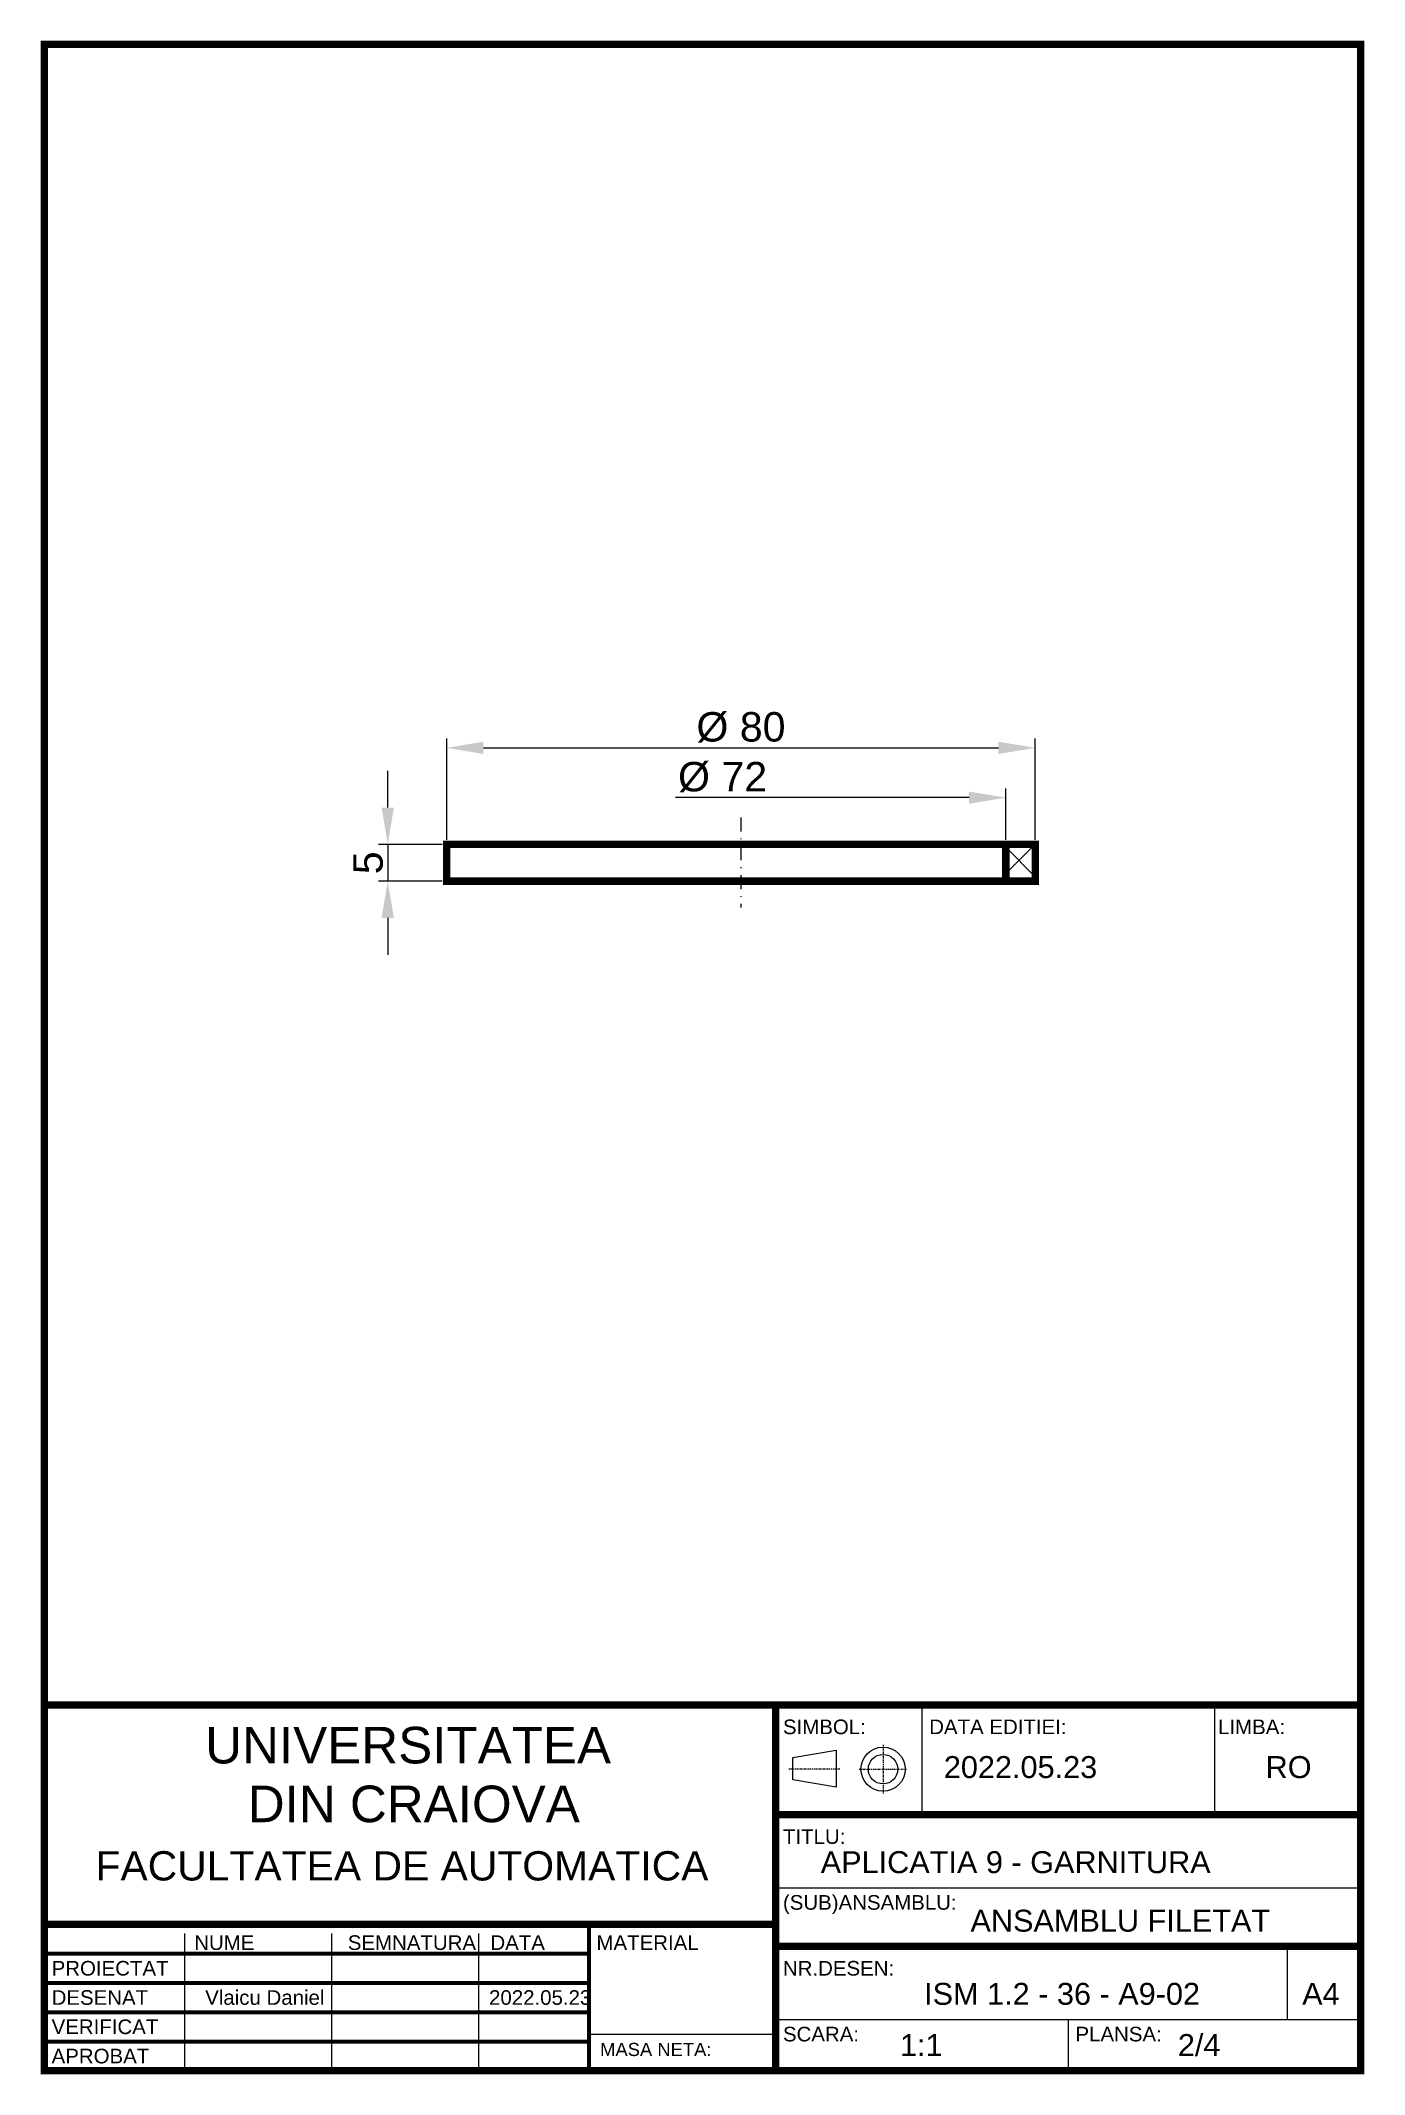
# Model space of a CAD drawing. Header units: millimetres. Extents: x 636 to 816, y 451 to 728.
import ezdxf

# ---------------------------------------------------------------- set-up
doc = ezdxf.new("R2010")
doc.units = ezdxf.units.MM
doc.header["$LTSCALE"] = 0.3
doc.linetypes.add('ACAD_ISO04W100', pattern=[30, 24, -3, 0, -3])
doc.linetypes.add('DASHDOT', pattern=[25.4, 12.7, -6.35, 0, -6.35])
doc.styles.get("Standard").update_dxf_attribs({"font": 'arial.ttf'})
doc.styles.add('style1', font='arial.ttf')
doc.dimstyles.new('ISO-25', dxfattribs={"dimtxt": 2.5, "dimasz": 2.5, "dimexe": 1.25, "dimexo": 0.625, "dimtad": 1, "dimtxsty": 'Standard', "dimcen": 2.5, "dimadec": 0, "dimazin": 0, "dimtfac": 1, "dimtmove": 0, "dimatfit": 3, "dimfxl": 1, "dimarcsym": 0})

# ---------------------------------------------------------------- blocks, each defined once
blk = doc.blocks.new('*D14')
at = {"color": 0, "lineweight": -2, "ltscale": 0.5, "transparency": 16777216}
for p, q in [((691.11, 619.19), (691.11, 632.93)), ((771.11, 619.19), (771.11, 632.93)), ((696.11, 631.68), (766.11, 631.68))]:
    blk.add_line(p, q, dxfattribs=at)
at = {"color": 0, "ltscale": 0.5, "transparency": 16777216}
for points in [[(696.11, 632.51), (696.11, 630.85), (691.11, 631.68)], [(766.11, 632.51), (766.11, 630.85), (771.11, 631.68)]]:
    blk.add_solid(points, dxfattribs=at)
at = {"layer": 'Defpoints', "color": 0, "ltscale": 0.5, "transparency": 16777216}
for p in [(771.11, 631.68), (691.11, 618.56), (771.11, 618.56)]:
    blk.add_point(p, dxfattribs=at)
at = {"color": 0, "ltscale": 0.5, "transparency": 16777216, "insert": (731.11, 634.46), "char_height": 4, "attachment_point": 5}
blk.add_mtext('Ø 80', dxfattribs=at)
blk = doc.blocks.new('*D15')
at = {"color": 0, "lineweight": -2, "ltscale": 0.5, "transparency": 16777216}
for p, q in [((683.1, 623.56), (683.1, 628.56)), ((690.48, 618.56), (681.85, 618.56)), ((683.1, 618.56), (683.1, 613.56)), ((690.48, 613.56), (681.85, 613.56)), ((683.1, 608.56), (683.1, 603.56))]:
    blk.add_line(p, q, dxfattribs=at)
at = {"color": 0, "ltscale": 0.5, "transparency": 16777216}
for points in [[(682.26, 623.56), (683.93, 623.56), (683.1, 618.56)], [(682.26, 608.56), (683.93, 608.56), (683.1, 613.56)]]:
    blk.add_solid(points, dxfattribs=at)
at = {"layer": 'Defpoints', "color": 0, "ltscale": 0.5, "transparency": 16777216}
for p in [(691.11, 618.56), (683.1, 613.56), (691.11, 613.56)]:
    blk.add_point(p, dxfattribs=at)
at = {"color": 0, "ltscale": 0.5, "transparency": 16777216, "insert": (680.44, 616.06), "char_height": 4, "attachment_point": 5, "rotation": 90}
blk.add_mtext('5', dxfattribs=at)
blk = doc.blocks.new('*D16')
at = {"color": 0, "lineweight": -2, "ltscale": 0.5, "transparency": 16777216}
for p, q in [((762.11, 624.91), (722.19, 624.91)), ((767.11, 619.19), (767.11, 626.16))]:
    blk.add_line(p, q, dxfattribs=at)
at = {"color": 0, "ltscale": 0.5, "transparency": 16777216}
blk.add_solid([(762.11, 625.74), (762.11, 624.08), (767.11, 624.91)], dxfattribs=at)
at = {"layer": 'Defpoints', "color": 0, "ltscale": 0.5, "transparency": 16777216}
for p in [(767.11, 624.91), (695.11, 618.56), (767.11, 618.56)]:
    blk.add_point(p, dxfattribs=at)
at = {"color": 0, "ltscale": 0.5, "transparency": 16777216, "insert": (728.61, 627.69), "char_height": 4, "attachment_point": 5}
blk.add_mtext('Ø 72', dxfattribs=at)
blk = doc.blocks.new('_None')
blk = doc.blocks.new('simbol 1')
at = {"linetype": 'ACAD_ISO04W100', "ltscale": 0.03}
blk.add_line((-3.45, 0), (3.45, 0), dxfattribs=at)
blk.add_lwpolyline([(-2.94, -1.5), (-2.94, 1.5), (2.96, 2.5), (2.96, -2.5)], close=True)
blk = doc.blocks.new('simbol 2')
at = {"linetype": 'ACAD_ISO04W100', "ltscale": 0.03}
for p, q in [((-0.01, 3.34), (-0.01, -3.34)), ((-3.24, 0), (3.24, 0))]:
    blk.add_line(p, q, dxfattribs=at)
at = {"linetype": 'Continuous', "ltscale": 0.03}
for radius in [3, 2]:
    blk.add_circle((-0.01, 0.02), radius, dxfattribs=at)

msp = doc.modelspace()

# ---------------------------------------------------------------- hatches: boundary and pattern name
at = {"ltscale": 0.5}
h = msp.add_hatch(dxfattribs=at)
h.set_pattern_fill('ANSI37', color=256)
h.set_pattern_definition([(45, (596.0225, 367.184), (-2.245064, 2.245064), []), (135, (596.0225, 367.184), (-2.245064, -2.245064), [])])
h.paths.add_polyline_path([(767.109, 613.563), (771.109, 613.563), (771.109, 618.563), (767.109, 618.563)])

# ---------------------------------------------------------------- linework, layer by layer
at = {"linetype": 'DASHDOT', "ltscale": 0.5}
msp.add_line((731.109, 622.21), (731.109, 609.967), dxfattribs=at)
for p, q in [((755.701, 501.628), (755.701, 486.717)), ((795.463, 501.628), (795.463, 486.717)), ((735.82, 476.777), (815.344, 476.777)), ((655.533, 451.925), (655.533, 470.585)), ((675.509, 451.925), (675.509, 470.585)), ((695.485, 451.925), (695.485, 470.585)), ((805.403, 458.884), (805.403, 468.824)), ((735.82, 458.884), (815.344, 458.884)), ((710.467, 456.896), (735.82, 456.896))]:
    msp.add_line(p, q)
at = {"lineweight": 70}
for p, q in [((710.467, 451.925), (710.467, 471.806)), ((636.415, 467.83), (710.467, 467.83)), ((636.415, 463.854), (710.467, 463.854)), ((636.415, 459.878), (710.467, 459.878)), ((636.415, 455.901), (710.467, 455.901))]:
    msp.add_line(p, q, dxfattribs=at)
at = {"ltscale": 0.5}
msp.add_line((775.582, 458.884), (775.582, 451.925), dxfattribs=at)
at = {"const_width": 0.994}
for points in [[(636.415, 451.925), (815.344, 451.925), (815.344, 727.277), (636.415, 727.277)], [(636.415, 501.628), (735.82, 501.628), (735.82, 451.925), (636.415, 451.925)], [(735.82, 501.628), (815.344, 501.628), (815.344, 451.925), (735.82, 451.925)], [(735.82, 486.717), (815.344, 486.717), (815.344, 468.824), (735.82, 468.824)], [(636.415, 471.806), (735.82, 471.806), (735.82, 451.925), (636.415, 451.925)]]:
    msp.add_lwpolyline(points, close=True, dxfattribs=at)
at = {"ltscale": 0.5, "const_width": 1}
for points in [[(691.109, 618.563), (771.109, 618.563), (771.109, 613.563), (691.109, 613.563), (691.109, 618.563)], [(767.109, 618.563), (767.109, 613.563)]]:
    msp.add_lwpolyline(points, dxfattribs=at)
for points in [[(815.344, 486.717), (735.82, 486.717)], [(636.415, 471.806), (735.82, 471.806)], [(815.344, 468.824), (735.82, 468.824)]]:
    msp.add_lwpolyline(points)

# ---------------------------------------------------------------- block references
at = {"ltscale": 0.5}
for name, p in [('simbol 1', (741.078, 492.962)), ('simbol 2', (750.431, 492.879))]:
    msp.add_blockref(name, p, dxfattribs=at)

# ---------------------------------------------------------------- texts
at = {"style": 'style1'}
for s, height, p in [('UNIVERSITATEA', 4.97025, (658.284, 493.675)), ('SIMBOL:', 1.9881, (736.814, 497.652)), ('DATA EDITIEI:', 1.9881, (756.695, 497.652)), ('LIMBA:', 1.9881, (795.96, 497.652)), ('2022.05.23', 2.9821, (758.683, 491.687)), ('RO', 2.9821, (802.421, 491.687)), ('   DIN CRAIOVA', 4.97025, (658.284, 485.691)), ('TITLU:', 1.9881, (736.814, 482.741)), ('FACULTATEA DE AUTOMATICA', 3.9762, (643.373, 477.771)), (' APLICATIA 9 - GARNITURA', 2.98215, (740.79, 478.765)), ('(SUB)ANSAMBLU:', 1.9881, (736.814, 473.794)), ('          ANSAMBLU FILETAT', 2.98215, (750.731, 470.812)), ('NUME', 1.9881, (656.793, 468.327)), ('SEMNATURA', 1.9881, (677.668, 468.327)), ('DATA', 1.9881, (697.052, 468.327)), ('MATERIAL', 1.9881, (711.466, 468.327)), ('PROIECTAT', 1.9881, (637.409, 464.848)), ('NR.DESEN:', 1.9881, (736.814, 464.848)), ('DESENAT', 1.9881, (637.409, 460.872)), ('Vlaicu Daniel                             2022.05.23', 1.9881, (658.284, 460.872)), ('              ISM 1.2 - 36 - A9-02', 2.98215, (739.796, 460.872)), ('A4', 2.9821, (807.391, 460.872)), ('VERIFICAT', 1.9881, (637.409, 456.896)), ('SCARA:', 1.9881, (736.814, 455.901)), ('1:1', 2.9821, (752.719, 453.913)), ('PLANSA:', 1.9881, (776.576, 455.901)), ('2/4', 2.9821, (790.493, 453.913)), ('APROBAT', 1.9881, (637.409, 452.919)), ('MASA NETA:', 1.7893, (711.963, 453.913))]:
    msp.add_text(s, height=height, dxfattribs=at).set_placement(p)

# ---------------------------------------------------------------- dimensions: what is measured, and where the dimension line sits
at = {"ltscale": 0.5}
for base, p1, p2, text, override, picture, middle in [((771.109, 631.68), (691.109, 618.563), (771.109, 618.563), 'Ø 80', {"dimtxt": 4, "dimasz": 5}, '*D14', (731.109, 634.459)), ((767.109, 624.909), (695.109, 618.563), (767.109, 618.563), 'Ø 72', {"dimtxt": 4, "dimasz": 5, "dimblk1": 'None', "dimsah": 1, "dimse1": 1, "dimsd1": 1}, '*D16', (728.609, 627.688))]:
    dim = msp.add_linear_dim(base=base, p1=p1, p2=p2, text=text, dimstyle='ISO-25', override=override, dxfattribs=at)
    dim.commit()
    dim.dimension.update_dxf_attribs({"geometry": picture, "text_midpoint": middle})
dim = msp.add_linear_dim(base=(683.098, 613.563), p1=(691.109, 618.563), p2=(691.109, 613.563), angle=90, dimstyle='ISO-25', override={"dimtxt": 4, "dimasz": 5}, dxfattribs=at)
dim.commit()
dim.dimension.update_dxf_attribs({"geometry": '*D15', "text_midpoint": (680.439, 616.063)})

doc.saveas('drawing.dxf')
